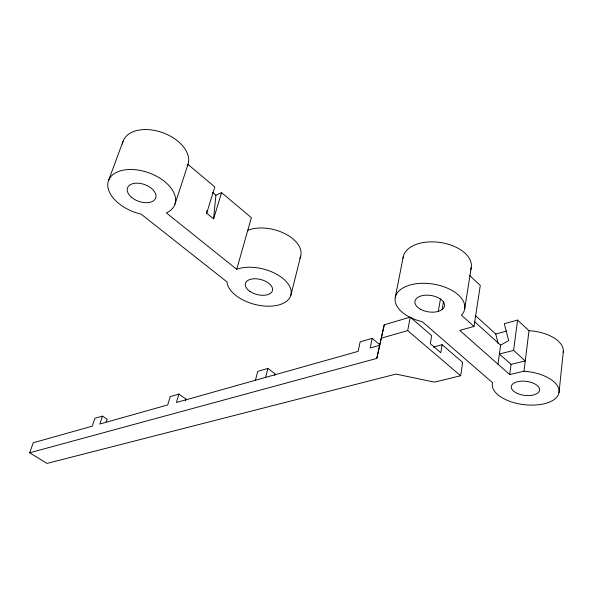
<?xml version="1.0" encoding="UTF-8"?>
<svg xmlns="http://www.w3.org/2000/svg" width="593" height="593" viewBox="0 0 593 593"><rect width="100%" height="100%" fill="white"/><g stroke="black" fill="none" stroke-linecap="round" stroke-linejoin="round"><path stroke-width="0.89" d="M206.979 210.478L206.698 213.206L213.599 218.869L215.882 195.238L212.502 192.406M558.991 392.662L563.35 351.152M469.308 275.226L480.278 285.418L474.022 326.446L459.753 330.383L509.713 374.576L523.975 371.218L528.993 330.701L517.57 320.087L504.28 323.704L508.683 340.56L500.625 345.148L498.009 364.213M513.62 350.404L499.41 353.977L511.047 364.369L525.25 360.929L513.62 350.404L517.57 320.087M509.713 374.576L511.047 364.369M106.028 421.69L107.326 419.362L102.441 416.138L94.902 418.31L92.293 426.159L33.245 442.771L29.65 452.793L46.98 463.422L395.946 374.094L434.439 382.107L460.635 375.747L462.703 362.442L442.163 344.703L433.372 347.068M464.704 308.783L471.265 267.421M442.163 344.703L440.829 352.709L430.281 343.666L431.674 335.645L410.919 317.715M442.133 309.568L443.497 301.578M438.309 311.407L440.443 299.013M460.635 375.747L407.71 330.597L410.223 317.114L384.249 324.808L376.777 358.424L29.65 452.793M395.242 297.582L403.21 256.969M376.777 358.424L384.249 324.808M185.357 400.861L186.202 399.215L178.901 394.093L176.425 402.491L358.15 351.36L360.144 341.827L372.152 338.366L370.195 347.972L379.379 345.393M290.852 295.255L300.681 256.154M265.612 377.4L267.888 368.431L275.367 374.087L274.759 375.399M255.427 380.261L257.733 371.359L267.888 368.431M236.718 269.326L166.381 212.924A35.246 20.955 19.7 0 0 158.546 177.351A35.246 20.955 19.7 0 0 109.127 179.197A35.246 20.955 19.7 0 0 140.133 213.91L141.156 214.147L226.978 281.897L227.023 282.483A32.904 18.205 14.7 0 0 268.888 306.196A32.904 18.205 14.7 0 0 286.671 282.068A32.904 18.205 14.7 0 0 236.718 269.326L251.365 217.698L221.574 192.651L215.882 195.238M213.599 218.869L221.574 192.651M206.698 213.206L214.807 186.958L187.899 164.343M174.979 204.118L188.011 164.387M102.441 416.138L99.839 424.039L167.708 404.937L170.206 396.598L178.901 394.093M108.497 180.672L123.033 141.334M379.209 346.06L379.757 344.666L372.152 338.366M381.61 338.077L407.71 330.597M475.23 315.432L495.748 334L506.807 331.05M528.993 330.701L530.387 330.79A32.949 17.182 6.4 0 1 563.231 352.235M523.975 371.218L525.398 371.322A33.623 16.648 7.1 0 1 559.103 391.714A33.623 16.648 7.1 0 1 523.471 404.589A33.623 16.648 7.1 0 1 492.442 383.226L492.583 382.73L422.216 321.665L421.186 321.421A35.18 19.517 8.9 0 1 396.658 293.846A35.18 19.517 8.9 0 1 442.007 286.152A35.18 19.517 8.9 0 1 462.051 314.49L461.436 315.165L474.022 326.446M474.511 321.643L500.625 345.148M495.748 334L498.164 343.614M247.778 230.336A32.23 18.776 14.5 0 1 286.004 234.25A32.23 18.776 14.5 0 1 299.799 258.355M122.388 143.98A34.476 21.548 20 0 1 161.422 132.246A34.476 21.548 20 0 1 187.521 165.647M403.047 258.214A34.431 20.088 8.2 0 1 441.689 242.715A34.431 20.088 8.2 0 1 470.597 269.882M131.602 197.38A14.981 8.902 19.7 0 0 155.588 198.277A14.981 8.902 19.7 0 0 137.613 183.17A14.981 8.902 19.7 0 0 131.602 197.38M249.846 291.326A13.98 7.731 14.7 0 0 272.32 291.03A13.98 7.731 14.7 0 0 254.642 278.762A13.98 7.731 14.7 0 0 249.846 291.326M420.615 309.294A14.944 8.287 8.9 0 0 444.387 306.396A14.944 8.287 8.9 0 0 424.106 295.329A14.944 8.287 8.9 0 0 420.615 309.294M517.452 393.493A14.284 7.072 7.1 0 0 539.593 390.216A14.284 7.072 7.1 0 0 519.246 381.381A14.284 7.072 7.1 0 0 517.452 393.493"/></g></svg>
